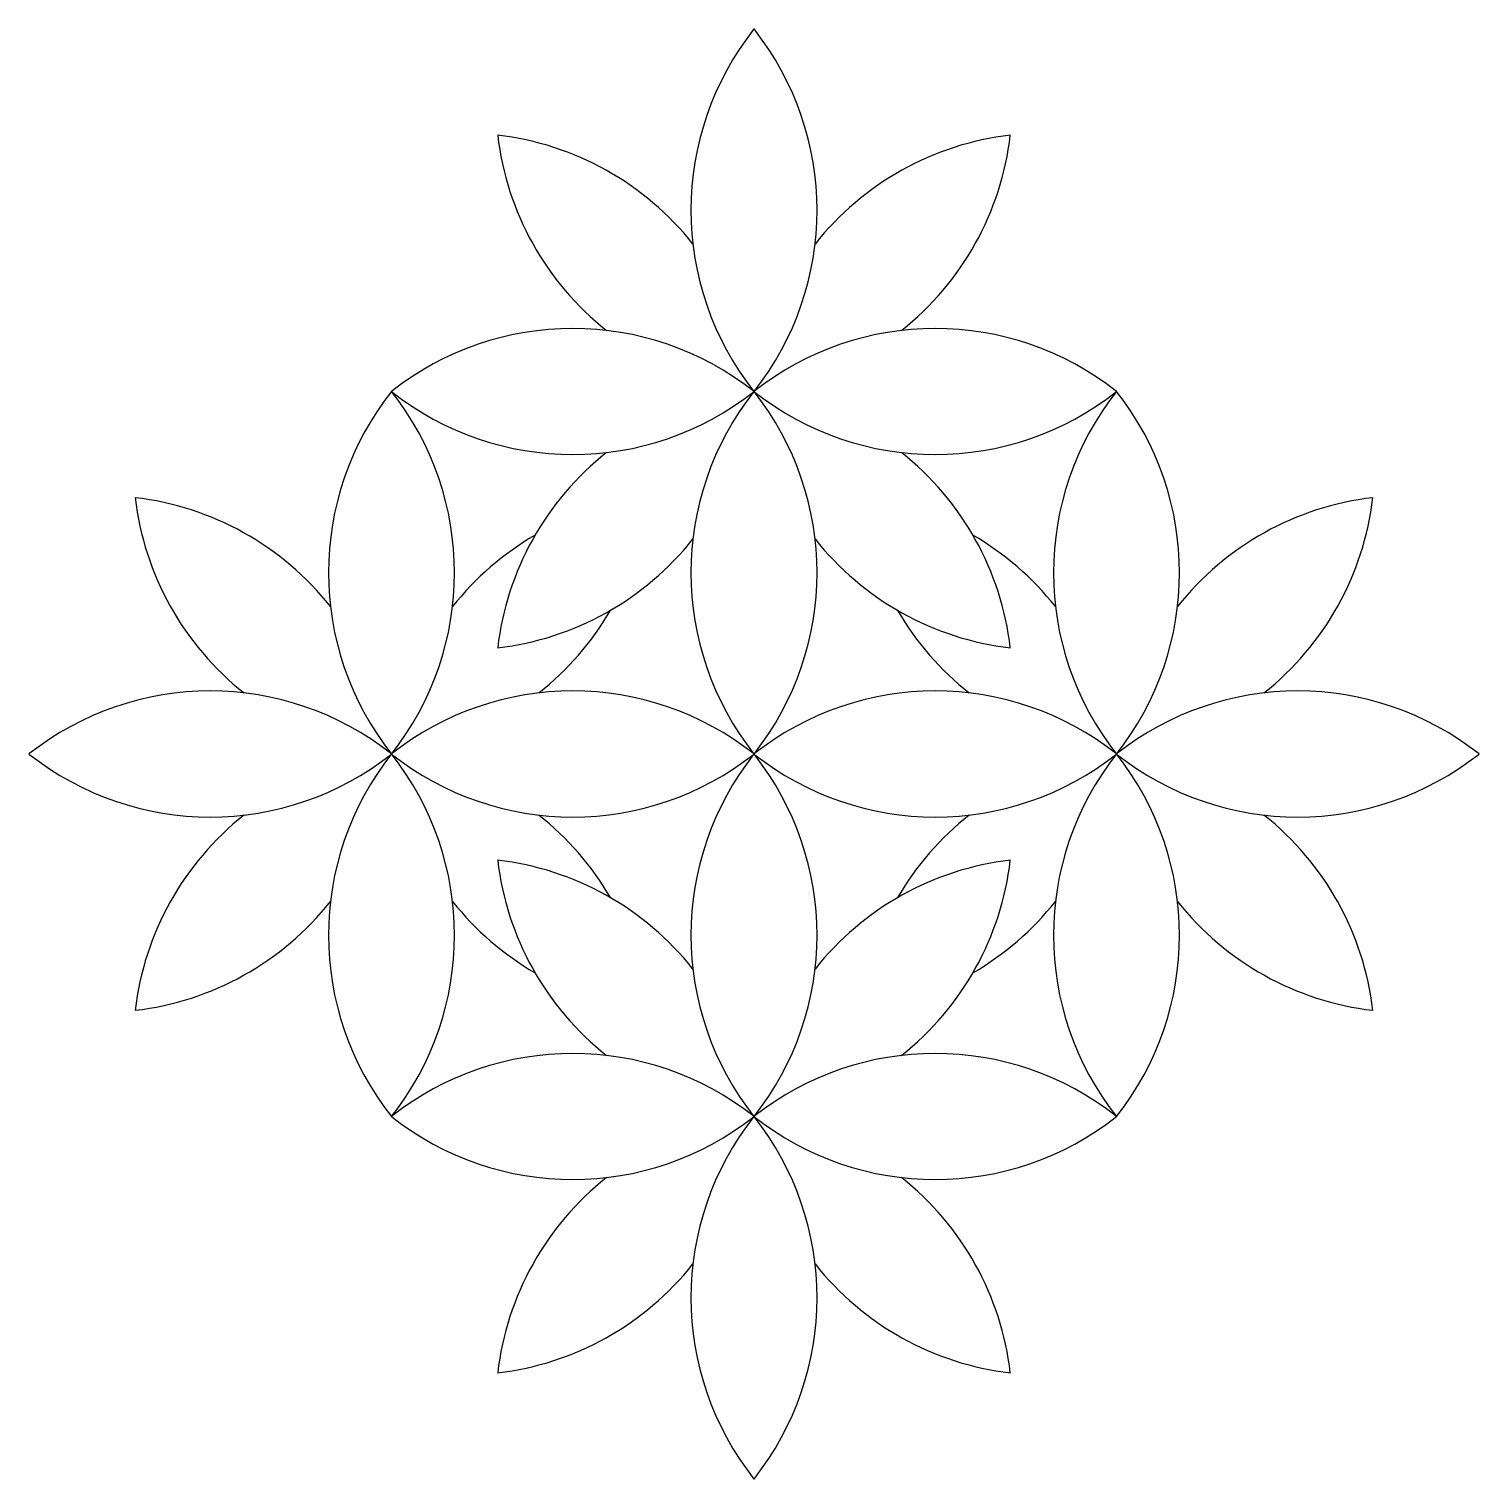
# Model space of a CAD drawing. Extents: x -0.3 to 0.3, y -0.3 to 0.3.
import ezdxf

# ---------------------------------------------------------------- set-up
doc = ezdxf.new("R2010")
doc.units = 0
doc.header["$MEASUREMENT"] = 0
doc.layers.get('0').update_dxf_attribs({"linetype": 'CONTINUOUS'})

msp = doc.modelspace()

# ---------------------------------------------------------------- linework, layer by layer
for centre, start, end in [((0.09481, 0.225), 141.65461, 218.34539), ((-0.09481, 0.225), 321.65461, 38.34539), ((0.01401, 0.27008), 186.65461, 231.65461), ((-0.12008, 0.13599), 38.34539, 83.34539), ((0.12008, 0.13599), 96.65461, 141.65461), ((-0.01401, 0.27008), 308.34539, 353.34539), ((-0.075, 0.05519), 51.65461, 128.34539), ((0.075, 0.05519), 51.65461, 128.34539), ((-0.05519, 0.075), 141.65461, 218.34539), ((-0.24481, 0.075), 321.65461, 38.34539), ((-0.075, 0.24481), 231.65461, 308.34539), ((0.09481, 0.075), 141.65461, 218.34539), ((0.075, 0.24481), 231.65461, 308.34539), ((-0.09481, 0.075), 321.65461, 38.34539), ((0.24481, 0.075), 141.65461, 218.34539), ((0.05519, 0.075), 321.65461, 38.34539), ((0.01401, 0.02992), 128.34539, 173.34539), ((-0.01401, 0.02992), 6.65461, 51.65461), ((-0.27008, -0.01401), 38.34539, 83.34539), ((-0.13599, 0.12008), 186.65461, 231.65461), ((0.27008, -0.01401), 96.65461, 141.65461), ((0.13599, 0.12008), 308.34539, 353.34539), ((-0.02992, -0.01401), 120.10916, 141.65461), ((0.02992, -0.01401), 38.34539, 59.89084), ((-0.12008, 0.16401), 276.65461, 321.65461), ((0.12008, 0.16401), 218.34539, 263.34539), ((-0.16401, 0.12008), 308.34539, 329.89084), ((0.16401, 0.12008), 210.10916, 231.65461), ((-0.225, -0.09481), 51.65461, 128.34539), ((-0.075, -0.09481), 51.65461, 128.34539), ((0.075, -0.09481), 51.65461, 128.34539), ((0.225, -0.09481), 51.65461, 128.34539), ((-0.225, 0.09481), 231.65461, 308.34539), ((-0.05519, -0.075), 141.65461, 218.34539), ((-0.24481, -0.075), 321.65461, 38.34539), ((-0.075, 0.09481), 231.65461, 308.34539), ((0.09481, -0.075), 141.65461, 218.34539), ((0.075, 0.09481), 231.65461, 308.34539), ((-0.09481, -0.075), 321.65461, 38.34539), ((0.24481, -0.075), 141.65461, 218.34539), ((0.05519, -0.075), 321.65461, 38.34539), ((0.225, 0.09481), 231.65461, 308.34539), ((-0.13599, -0.12008), 128.34539, 173.34539), ((-0.16401, -0.12008), 30.10916, 51.65461), ((0.16401, -0.12008), 128.34539, 149.89084), ((0.13599, -0.12008), 6.65461, 51.65461), ((0.01401, -0.02992), 186.65461, 231.65461), ((-0.12008, -0.16401), 38.34539, 83.34539), ((0.12008, -0.16401), 96.65461, 141.65461), ((-0.01401, -0.02992), 308.34539, 353.34539), ((-0.27008, 0.01401), 276.65461, 321.65461), ((-0.02992, 0.01401), 218.34539, 239.89084), ((0.02992, 0.01401), 300.10916, 321.65461), ((0.27008, 0.01401), 218.34539, 263.34539), ((-0.075, -0.24481), 51.65461, 128.34539), ((0.075, -0.24481), 51.65461, 128.34539), ((-0.075, -0.05519), 231.65461, 308.34539), ((0.09481, -0.225), 141.65461, 218.34539), ((-0.09481, -0.225), 321.65461, 38.34539), ((0.075, -0.05519), 231.65461, 308.34539), ((0.01401, -0.27008), 128.34539, 173.34539), ((-0.01401, -0.27008), 6.65461, 51.65461), ((-0.12008, -0.13599), 276.65461, 321.65461), ((0.12008, -0.13599), 218.34539, 263.34539)]:
    msp.add_arc(centre, 0.12089, start, end)

doc.saveas('drawing.dxf')
